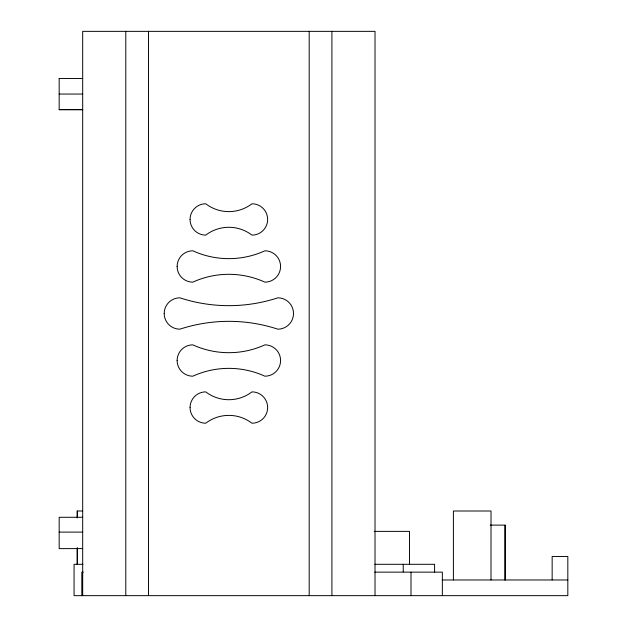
<?xml version="1.0" encoding="UTF-8"?>
<svg xmlns="http://www.w3.org/2000/svg" width="627" height="627" viewBox="0 0 627 627"><rect width="100%" height="100%" fill="white"/><g stroke="black" fill="none" stroke-linecap="round" stroke-linejoin="round"><path stroke-width="0.94" d="M59.173 78.516L82.686 78.5M59.173 94.05L82.686 94.05M59.173 109.584L82.686 109.6M82.686 109.725L59.173 109.725L59.173 78.375M82.709 511.005L77.199 511.005L77.199 517.808M82.686 517.275L59.173 517.299L59.173 548.625L82.686 548.601M490.236 525.112L505.127 525.112L505.127 579.975M374.241 531.382L409.509 531.382L409.509 564.425M59.173 532.111L82.686 532.111M82.882 564.3L74.064 564.3L74.064 595.65L567.827 595.65L567.827 556.462L552.152 556.462L552.152 579.975M374.828 564.3L434.589 564.3L434.589 572.137M83.36 572.137L81.823 572.137L81.823 595.65M374.75 572.137L442.348 572.137L442.348 595.65M442.231 579.975L567.827 579.975M505.072 525.112L505.072 579.975M491.004 579.975L491.019 511.005L453.399 511.005L453.399 579.975M410.998 572.137L410.998 595.65M403.239 564.3L403.239 571.902M375.024 595.65L375.024 31.35L82.686 31.35L82.686 595.65M331.918 31.35L331.918 595.65M309.189 31.35L309.189 595.65M148.521 31.35L148.521 595.65M125.792 31.35L125.792 595.65M77.333 511.005L77.333 517.808M77.333 547.92L77.333 564.433M77.199 547.92L77.199 564.433M164.196 313.5A15.675 15.675 0 0 0 179.871 329.175A156.993 156.993 0 0 1 277.839 329.175A15.675 15.675 0 0 0 293.514 313.5A15.675 15.675 0 0 0 277.839 297.825A156.993 156.993 0 0 1 179.871 297.825A15.675 15.675 0 0 0 164.196 313.5M177.127 266.475A15.675 15.675 0 0 0 192.802 282.15A86.839 86.839 0 0 1 264.907 282.15A15.675 15.675 0 0 0 280.582 266.475A15.675 15.675 0 0 0 264.907 250.8A86.839 86.839 0 0 1 192.802 250.8A15.675 15.675 0 0 0 177.127 266.475M177.127 360.525A15.675 15.675 0 0 0 192.802 376.2A86.839 86.839 0 0 1 264.907 376.2A15.675 15.675 0 0 0 280.582 360.525A15.675 15.675 0 0 0 264.907 344.85A86.839 86.839 0 0 1 192.802 344.85A15.675 15.675 0 0 0 177.127 360.525M190.059 219.45A15.675 15.675 0 0 0 205.734 235.125A38.02 38.02 0 0 1 251.976 235.125A15.675 15.675 0 0 0 267.651 219.45A15.675 15.675 0 0 0 251.976 203.775A38.02 38.02 0 0 1 205.734 203.775A15.675 15.675 0 0 0 190.059 219.45M190.059 407.55A15.675 15.675 0 0 0 205.734 423.225A38.02 38.02 0 0 1 251.976 423.225A15.675 15.675 0 0 0 267.651 407.55A15.675 15.675 0 0 0 251.976 391.875A38.02 38.02 0 0 1 205.734 391.875A15.675 15.675 0 0 0 190.059 407.55"/></g></svg>
